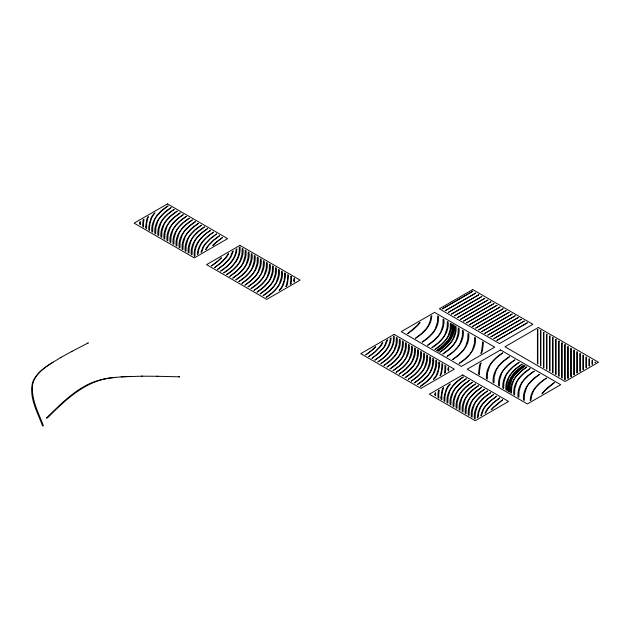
<?xml version="1.0" encoding="UTF-8"?>
<svg xmlns="http://www.w3.org/2000/svg" width="630" height="630" viewBox="0 0 630 630"><rect width="100%" height="100%" fill="white"/><g stroke="black" fill="none" stroke-linecap="round" stroke-linejoin="round"><path stroke-width="0.94" d="M168.06 205.986L161.902 210.703L157.673 215.05A51.117 29.515 0 0 0 154.846 219.437L152.846 225.989L152.633 232.092L151.806 231.619C150.696 220.413 159.051 211.365 167.966 205.939M171.092 207.743L164.934 212.452L160.705 216.799A51.117 29.515 0 0 0 157.878 221.185L155.878 227.737L155.665 233.848L154.838 233.368C153.728 222.162 162.083 213.121 170.998 207.687M174.124 209.491L167.966 214.208L163.737 218.555A51.117 29.515 0 0 0 160.91 222.933L158.91 229.493L158.697 235.596L157.87 235.116C156.76 223.91 165.115 214.869 174.03 209.443M177.156 211.239L170.998 215.956L166.769 220.303A51.117 29.515 0 0 0 163.942 224.682L161.941 231.241L161.729 237.345L160.902 236.872C159.792 225.658 168.147 216.618 177.061 211.192M180.188 212.995L174.03 217.704L169.801 222.051A51.117 29.515 0 0 0 166.974 226.438L164.973 232.99L164.761 239.101L163.934 238.62C162.823 227.414 171.179 218.374 180.093 212.94M183.22 214.743L177.061 219.453L172.833 223.807A51.117 29.515 0 0 0 170.005 228.186L168.005 234.746L167.793 240.849L166.966 240.369C165.855 229.162 174.211 220.122 183.125 214.688M186.252 216.492L180.093 221.209L175.864 225.556A51.117 29.515 0 0 0 173.037 229.934L171.037 236.494L170.824 242.597L169.998 242.117C168.887 230.911 177.243 221.87 186.157 216.444M189.284 218.24L183.125 222.957L178.896 227.304A51.117 29.515 0 0 0 176.069 231.69L174.069 238.242L173.856 244.345L173.029 243.873C171.919 232.667 180.274 223.618 189.197 218.193M192.315 219.996L186.157 224.705L181.928 229.052A51.117 29.515 0 0 0 179.101 233.439L177.101 239.991L176.888 246.102L176.061 245.621C174.951 234.415 183.306 225.375 192.229 219.941M195.347 221.744L189.189 226.453L184.96 230.808A51.117 29.515 0 0 0 182.133 235.187L180.133 241.747L179.92 247.85L179.093 247.369C177.983 236.163 186.338 227.123 195.261 221.697M198.379 223.493L192.221 228.21L187.992 232.557A51.117 29.515 0 0 0 185.165 236.935L183.165 243.495L182.952 249.598L182.125 249.126C181.015 237.912 189.37 228.871 198.292 223.445M201.411 225.249L195.253 229.958L191.024 234.305A51.117 29.515 0 0 0 188.197 238.691L186.196 245.243L185.984 251.354L185.157 250.874C184.047 239.668 192.402 230.627 201.324 225.193M204.443 226.997L198.285 231.706L194.056 236.061A51.117 29.515 0 0 0 191.229 240.439L189.228 246.991L189.016 253.102L188.189 252.622C187.078 241.416 195.434 232.375 204.356 226.942M207.475 228.745L201.316 233.462L197.088 237.809A51.117 29.515 0 0 0 194.261 242.188L192.26 248.748L192.048 254.851L191.221 254.37C190.11 243.164 198.466 234.124 207.388 228.698M226.768 274.53L232.927 269.821L237.156 265.474A51.117 29.515 0 0 0 239.983 261.088L241.975 254.536L242.188 248.425L243.015 248.905C244.133 260.111 235.77 269.152 226.855 274.586M229.8 276.286L235.959 271.569L240.188 267.222A51.117 29.515 0 0 0 243.015 262.836L245.007 256.284L245.22 250.181L246.046 250.653C247.165 261.859 238.802 270.908 229.887 276.334M232.832 278.035L238.99 273.318L243.219 268.971A51.117 29.515 0 0 0 246.046 264.592L248.039 258.032L248.251 251.929L249.078 252.409C250.197 263.616 241.833 272.656 232.919 278.082M235.864 279.783L242.022 275.074L246.251 270.719A51.117 29.515 0 0 0 249.078 266.34L251.071 259.78L251.283 253.677L252.11 254.158C253.228 265.364 244.865 274.404 235.951 279.838M238.896 281.531L245.054 276.822L249.283 272.475A51.117 29.515 0 0 0 252.11 268.089L254.103 261.537L254.315 255.426L255.142 255.906C256.26 267.112 247.897 276.153 238.983 281.586M241.928 283.287L248.086 278.57L252.315 274.223A51.117 29.515 0 0 0 255.142 269.837L257.135 263.285L257.347 257.182L258.174 257.654C259.292 268.868 250.929 277.909 242.014 283.335M244.96 285.036L251.118 280.318L255.347 275.971A51.117 29.515 0 0 0 258.174 271.593L260.166 265.033L260.379 258.93L261.206 259.41C262.324 270.616 253.961 279.657 245.046 285.083M247.992 286.784L254.15 282.075L258.379 277.72A51.117 29.515 0 0 0 261.206 273.341L263.206 266.789L263.411 260.678L264.238 261.159C265.356 272.365 256.993 281.405 248.078 286.839M251.023 288.532L257.182 283.823L261.411 279.476A51.117 29.515 0 0 0 264.238 275.089L266.238 268.537L266.443 262.426L267.27 262.907C268.388 274.113 260.025 283.154 251.11 288.587M254.055 290.288L260.214 285.571L264.442 281.224A51.117 29.515 0 0 0 267.27 276.846L269.27 270.286L269.475 264.183L270.301 264.655C271.42 275.869 263.057 284.91 254.142 290.336M257.087 292.036L263.245 287.327L267.474 282.972A51.117 29.515 0 0 0 270.301 278.594L272.302 272.034L272.507 265.931L273.333 266.411C274.452 277.617 266.088 286.658 257.174 292.092M260.119 293.785L266.277 289.075L270.506 284.728A51.117 29.515 0 0 0 273.333 280.342L275.334 273.79L275.538 267.679L276.365 268.159C277.483 279.366 269.12 288.406 260.206 293.84M263.151 295.541L269.309 290.824L273.538 286.477A51.117 29.515 0 0 0 276.365 282.09L278.365 275.538L278.57 269.435L279.397 269.908C280.515 281.122 272.152 290.162 263.238 295.588M266.183 297.289L272.341 292.572L276.57 288.225A51.117 29.515 0 0 0 279.397 283.846L281.397 277.287L281.602 271.183L282.429 271.664C283.547 282.87 275.184 291.911 266.269 297.336M380.953 363.549L387.111 358.84L391.332 354.485A51.117 29.515 0 0 0 394.159 350.107L396.16 343.547L396.372 337.444L397.199 337.924C398.317 349.13 389.954 358.171 381.04 363.605M383.985 365.298L390.143 360.588L394.364 356.241A51.117 29.515 0 0 0 397.191 351.855L399.192 345.303L399.404 339.192L400.231 339.672C401.349 350.878 392.986 359.919 384.072 365.353M422.218 342.019L428.384 337.302L432.605 332.955A51.117 29.515 0 0 0 435.432 328.577L437.433 322.017L437.645 315.913L438.472 316.394C439.583 327.6 431.227 336.641 422.313 342.066M390.049 368.802L396.207 364.085L400.428 359.738A51.117 29.515 0 0 0 403.263 355.359L405.255 348.8L405.468 342.696L406.295 343.177C407.413 354.383 399.05 363.423 390.135 368.849M427.675 345.169L433.842 340.46L438.063 336.105A51.117 29.515 0 0 0 440.89 331.726L442.89 325.167L443.103 319.064L443.93 319.544C445.04 330.75 436.684 339.791 427.77 345.224M393.081 370.55L399.239 365.841L403.46 361.486A51.117 29.515 0 0 0 406.295 357.108L408.287 350.556L408.5 344.445L409.327 344.925C410.445 356.131 402.082 365.172 393.167 370.605M396.113 372.298L402.271 367.589L406.5 363.242A51.117 29.515 0 0 0 409.327 358.856L411.319 352.304L411.532 346.193L412.359 346.673C413.477 357.879 405.114 366.92 396.199 372.354M431.92 347.618L438.086 342.909L442.307 338.562A51.117 29.515 0 0 0 445.134 334.176L447.135 327.624L447.347 321.513L448.174 321.993C449.284 333.199 440.929 342.24 432.015 347.673M399.144 374.055L405.303 369.337L409.531 364.99A51.117 29.515 0 0 0 412.359 360.612L414.351 354.052L414.564 347.949L415.39 348.421C416.509 359.635 408.145 368.676 399.231 374.102M434.952 349.374L441.118 344.657L445.339 340.31A51.117 29.515 0 0 0 448.166 335.924L450.166 329.372L450.379 323.269L451.206 323.741C452.316 334.947 443.961 343.996 435.047 349.422M436.771 350.422L442.937 345.705L447.158 341.358A51.117 29.515 0 0 0 449.985 336.979L451.986 330.419L452.198 324.316L453.025 324.796C454.135 336.003 445.78 345.043 436.866 350.469M437.984 351.123L444.15 346.405L448.371 342.058A51.117 29.515 0 0 0 451.198 337.68L453.198 331.12L453.411 325.017L454.238 325.497C455.348 336.704 446.993 345.744 438.078 351.17M439.803 352.17L445.969 347.461L450.19 343.106A51.117 29.515 0 0 0 453.017 338.727L455.017 332.175L455.23 326.064L456.057 326.545C457.167 337.751 448.812 346.791 439.897 352.225M405.208 377.551L411.366 372.842L415.595 368.495A51.117 29.515 0 0 0 418.422 364.108L420.415 357.557L420.627 351.445L421.454 351.926C422.572 363.132 414.209 372.173 405.295 377.606M442.835 353.918L449.001 349.209L453.222 344.862A51.117 29.515 0 0 0 456.049 340.476L458.049 333.924L458.262 327.813L459.089 328.293C460.199 339.499 451.844 348.54 442.929 353.973M408.24 379.307L414.398 374.59L418.627 370.243A51.117 29.515 0 0 0 421.454 365.857L423.447 359.305L423.659 353.202L424.486 353.674C425.604 364.88 417.241 373.929 408.327 379.355M411.272 381.055L417.43 376.338L421.659 371.991A51.117 29.515 0 0 0 424.486 367.613L426.478 361.053L426.691 354.95L427.518 355.43C428.636 366.636 420.273 375.677 411.358 381.103M447.079 356.375L453.246 351.658L457.467 347.311A51.117 29.515 0 0 0 460.294 342.925L462.294 336.373L462.507 330.27L463.334 330.742C464.444 341.956 456.088 350.997 447.174 356.423M414.304 382.804L420.462 378.094L424.691 373.74A51.117 29.515 0 0 0 427.518 369.361L429.51 362.801L429.723 356.698L430.55 357.178C431.668 368.385 423.305 377.425 414.39 382.859M452.537 359.525L458.703 354.808L462.924 350.461A51.117 29.515 0 0 0 465.751 346.083L467.751 339.523L467.964 333.42L468.791 333.892C469.901 345.106 461.546 354.147 452.631 359.572M420.367 386.308L426.526 381.591L430.755 377.244A51.117 29.515 0 0 0 433.582 372.865L435.574 366.306L435.787 360.202L436.614 360.675C437.732 371.889 429.369 380.93 420.454 386.355M459.207 363.376L465.373 358.659L469.594 354.312A51.117 29.515 0 0 0 472.421 349.933L474.422 343.374L474.634 337.27L475.461 337.743C476.571 348.957 468.216 357.998 459.301 363.423M463.286 377.047L457.128 381.764L452.899 386.111A51.117 29.515 0 0 0 450.072 390.49L448.072 397.05L447.867 403.153L447.032 402.68C445.922 391.466 454.285 382.426 463.2 377M466.318 378.803L460.16 383.512L455.931 387.859A51.117 29.515 0 0 0 453.104 392.246L451.104 398.798L450.899 404.909L450.064 404.428C448.954 393.222 457.317 384.182 466.231 378.748M502.732 352.973L496.574 357.69L492.345 362.037A51.117 29.515 0 0 0 489.518 366.416L487.518 372.976L487.305 379.079L486.478 378.606C485.368 367.392 493.723 358.352 502.638 352.926M469.35 380.551L463.192 385.261L458.963 389.616A51.117 29.515 0 0 0 456.136 393.994L454.135 400.546L453.931 406.657L453.104 406.177C451.986 394.971 460.349 385.93 469.263 380.496M472.382 382.3L466.224 387.017L461.995 391.364A51.117 29.515 0 0 0 459.168 395.742L457.167 402.302L456.963 408.405L456.136 407.925C455.017 396.719 463.381 387.678 472.295 382.252M509.402 356.824L503.244 361.541L499.015 365.888A51.117 29.515 0 0 0 496.188 370.267L494.188 376.827L493.975 382.93L493.148 382.457C492.038 371.243 500.393 362.203 509.308 356.777M475.414 384.048L469.255 388.765L465.027 393.112A51.117 29.515 0 0 0 462.199 397.498L460.199 404.05L459.995 410.154L459.168 409.681C458.049 398.467 466.413 389.427 475.327 384.001M478.446 385.804L472.287 390.513L468.058 394.86A51.117 29.515 0 0 0 465.231 399.247L463.231 405.799L463.026 411.91L462.199 411.429C461.081 400.223 469.445 391.183 478.359 385.749M514.86 359.974L508.701 364.691L504.473 369.038A51.117 29.515 0 0 0 501.645 373.425L499.645 379.977L499.433 386.08L498.606 385.607C497.495 374.401 505.851 365.353 514.765 359.927M481.477 387.552L475.319 392.262L471.09 396.616A51.117 29.515 0 0 0 468.263 400.995L466.263 407.555L466.058 413.658L465.231 413.178C464.113 401.971 472.476 392.931 481.391 387.497M519.104 362.431L512.946 367.14L508.717 371.487A51.117 29.515 0 0 0 505.89 375.874L503.89 382.426L503.677 388.537L502.85 388.056C501.74 376.85 510.095 367.81 519.01 362.376M484.509 389.301L478.351 394.018L474.122 398.365A51.117 29.515 0 0 0 471.295 402.743L469.295 409.303L469.09 415.406L468.263 414.934C467.145 403.72 475.508 394.679 484.423 389.253M522.136 364.179L515.978 368.889L511.749 373.243A51.117 29.515 0 0 0 508.922 377.622L506.922 384.182L506.709 390.285L505.882 389.805C504.772 378.599 513.127 369.558 522.042 364.124M523.955 365.227L517.797 369.944L513.568 374.291A51.117 29.515 0 0 0 510.741 378.669L508.741 385.229L508.528 391.332L507.701 390.86C506.591 379.646 514.946 370.605 523.861 365.18M487.541 391.057L481.383 395.766L477.154 400.113A51.117 29.515 0 0 0 474.327 404.499L472.327 411.051L472.122 417.162L471.295 416.682C470.177 405.476 478.54 396.435 487.455 391.002M525.168 365.928L519.01 370.645L514.781 374.992A51.117 29.515 0 0 0 511.954 379.37L509.953 385.93L509.741 392.033L508.914 391.553C507.804 380.347 516.159 371.306 525.073 365.88M490.573 392.805L484.415 397.514L480.186 401.869A51.117 29.515 0 0 0 477.359 406.248L475.359 412.8L475.154 418.911L474.327 418.43C473.209 407.224 481.572 398.184 490.487 392.75M530.019 368.731L523.861 373.44L519.632 377.795A51.117 29.515 0 0 0 516.805 382.174L514.804 388.726L514.592 394.837L513.765 394.356C512.655 383.15 521.01 374.11 529.932 368.676M534.264 371.18L528.105 375.897L523.876 380.244A51.117 29.515 0 0 0 521.049 384.623L519.049 391.183L518.837 397.286L518.01 396.805C516.899 385.599 525.255 376.559 534.177 371.133M539.721 374.33L533.563 379.047L529.334 383.394A51.117 29.515 0 0 0 526.507 387.773L524.506 394.333L524.294 400.436L523.467 399.955C522.357 388.749 530.712 379.709 539.634 374.283M210.507 230.493C201.828 235.872 193.953 244.842 195.04 255.725L194.3 256.15M223.737 272.782C232.407 267.411 240.282 258.434 239.195 247.551L239.935 247.125M377.921 361.801C386.592 356.43 394.467 347.453 393.38 336.57L394.12 336.144C395.349 347.358 386.899 356.415 378.008 361.848M213.539 232.25C206.018 237.179 198.537 244.353 198.135 253.937L197.347 254.394C197.757 244.479 205.671 237.211 213.452 232.194M220.705 271.034C228.225 266.104 235.699 258.922 236.1 249.338L236.888 248.889C236.486 258.796 228.564 266.065 220.791 271.081M374.889 360.045C382.402 355.115 389.883 347.941 390.285 338.357L391.072 337.9C390.671 347.815 382.749 355.084 374.976 360.1M415.548 338.168L421.068 334.002L426.101 328.907A51.069 29.484 0 0 0 428.589 325.072L430.195 320.938L430.967 316.221L431.755 315.764C431.463 325.781 423.494 333.168 415.642 338.216M493.605 394.553L487.951 398.829L482.863 404.066A51.022 29.46 0 0 0 480.375 408.027L478.824 412.319L478.146 417.288L477.359 417.737L478.052 412.674L479.658 408.303A51.062 29.476 0 0 1 482.241 404.271L487.565 398.916L493.518 394.506M546.391 378.181L540.871 382.347L535.846 387.442A51.069 29.484 0 0 0 533.35 391.285L531.744 395.412L530.972 400.129L530.184 400.585C530.476 390.568 538.445 383.182 546.304 378.134M216.57 233.998L210.507 238.628L205.49 243.952A50.936 29.405 0 0 0 203.482 247.18L201.765 251.843L200.97 252.299L202.742 247.527A50.959 29.421 0 0 1 204.821 244.22L210.073 238.746L216.484 233.943M217.673 269.278L223.729 264.655L228.745 259.324A50.936 29.405 0 0 0 230.753 256.095L232.47 251.433L233.265 250.976L231.501 255.756A50.959 29.421 0 0 1 229.414 259.064L224.17 264.537L217.759 269.333M496.637 396.301L490.298 401.176L485.998 405.681A51.124 29.515 0 0 0 483.186 410.248L481.588 415.296L480.792 415.753L482.438 410.587A51.022 29.46 0 0 1 484.502 407.059L489.849 401.302L496.55 396.254M499.669 398.058L493.369 402.893L489.085 407.366A51.156 29.531 0 0 0 486.265 411.886L485.053 413.296L485.478 412.319A51.18 29.547 0 0 1 488.4 407.657L492.888 403.043L499.582 398.002M219.602 235.746L213.775 240.172L209.01 245.062A51.117 29.508 0 0 0 206.396 249.165L205.593 249.637A51.14 29.523 0 0 1 208.302 245.393L213.302 240.321L219.516 235.699M214.641 267.53L220.468 263.104L225.225 258.213A51.117 29.508 0 0 0 227.839 254.111L228.651 253.646A51.14 29.523 0 0 1 225.934 257.891L220.933 262.954L214.728 267.585M368.818 356.548L374.653 352.123L379.41 347.232A51.117 29.508 0 0 0 382.024 343.13L382.835 342.665A51.14 29.523 0 0 1 380.118 346.909L375.118 351.973L368.912 356.596M210.42 230.446C201.498 235.872 193.142 244.912 194.253 256.127M223.823 272.829C232.738 267.404 241.101 258.363 239.983 247.157M407.665 333.616L417.21 325.552A52.652 30.398 0 0 0 419.21 323.009L420.029 322.536A52.125 30.09 0 0 1 418.517 324.529L413.729 329.238L407.76 333.664M554.274 382.733L544.73 390.797A52.652 30.398 0 0 0 542.729 393.341L541.91 393.813A52.125 30.09 0 0 1 543.422 391.821L548.21 387.111L554.187 382.686M502.701 399.806L493.912 407.043A54.479 31.453 0 0 0 491.967 409.303L491.14 409.784A53.778 31.051 0 0 1 492.628 408.004L502.614 399.751M222.634 237.502L219.177 239.991A67.552 39.005 0 0 0 213.546 245.023M211.609 265.781L215.058 263.285A67.552 39.005 0 0 0 220.689 258.261L221.516 257.757A61.598 35.563 0 0 1 218.563 260.631L211.696 265.829M365.786 354.8L369.243 352.304A67.552 39.005 0 0 0 374.874 347.28L375.7 346.776A61.598 35.563 0 0 1 372.747 349.65L365.88 354.848M222.548 237.447L215.673 242.644A61.598 35.563 0 0 0 212.72 245.519L213.57 245.023M53.085 362.1C44.58 367.723 34.5 374.228 32.571 385.072C31.098 399.381 38.454 412.713 43.368 425.659L42.604 426.101C37.619 412.264 28.626 397.396 32.658 382.182C37.587 369.975 50.55 363.975 61.008 357.352M87.578 343.303L88.334 342.87L71.3 351.705M290.217 284.091L291.013 283.634M60.244 357.785L72.064 351.264M114.857 377.504C87.066 379.055 65.898 399.381 47.384 417.989L46.313 417.997C60.291 404.72 74.096 390.009 92.279 382.536C104.635 377.654 118.062 376.945 131.182 376.386M121.141 376.842L142.601 376.173M178.605 376.827L179.676 376.819L156.799 376.283M141.529 376.181L157.87 376.275M291.525 276.909L290.698 276.436A86.554 49.975 0 0 1 290.265 284.091M143.538 226.847L142.711 226.367A83.632 48.282 0 0 1 143.191 219.65L144.026 219.193A86.554 49.975 0 0 0 143.585 226.839M438.771 397.9L437.937 397.428A83.632 48.282 0 0 1 438.425 390.702L439.252 390.246A86.554 49.975 0 0 0 438.819 397.9M291.493 276.916A83.632 48.282 0 0 1 291.044 283.634M139.663 223.288C140.876 228.375 140.466 217.633 139.663 223.288M145.727 226.477L145.743 228.115L146.57 228.595L146.656 223.5L147.703 218.547A54.558 31.5 0 0 1 148.452 216.633L147.648 217.098A55.227 31.886 0 0 0 146.743 219.508L145.727 226.477M149.546 227.54L149.601 230.344L148.774 229.863L148.869 226.06L150.72 218.752A51.164 29.539 0 0 1 153.468 214.208L155.019 212.838L154.271 213.767A51.038 29.468 0 0 0 151.885 217.539L150.082 222.697L149.546 227.54M284.689 274.373L284.154 280.578L282.35 285.736A51.038 29.468 0 0 1 279.964 289.509L279.216 290.438L280.767 289.068A51.164 29.539 0 0 0 283.516 284.524L285.374 277.224L285.461 273.412L284.634 272.932L284.689 274.373M288.509 275.995L287.493 283.776A55.227 31.886 0 0 1 286.595 286.177L285.784 286.65A54.558 31.5 0 0 0 286.532 284.728L287.579 279.775L287.666 274.68L288.493 275.16L288.509 275.995M293.793 280.192C294.793 286.855 294.785 273.121 293.793 280.192M434.889 394.349C436.102 399.436 435.692 388.694 434.889 394.349M438.874 363.392L438.338 369.597L436.535 374.755A51.038 29.468 0 0 1 434.149 378.528L433.401 379.457L434.952 378.087A51.164 29.539 0 0 0 437.7 373.543L439.559 366.235L439.645 362.431L438.819 361.951L438.874 363.392M440.953 397.538L440.969 399.176L441.803 399.656L441.882 394.561L442.929 389.608A54.558 31.5 0 0 1 443.677 387.694L442.874 388.159A55.227 31.886 0 0 0 441.976 390.568L440.953 397.538M442.693 365.014L441.677 372.787A55.227 31.886 0 0 1 440.779 375.197L439.968 375.661A54.558 31.5 0 0 0 440.716 373.748L441.764 368.794L441.851 363.699L442.677 364.179L442.693 365.014M444.78 398.601L444.835 401.404L444 400.924L444.095 397.12L445.945 389.812A51.164 29.539 0 0 1 448.694 385.269L450.245 383.898L449.497 384.828A51.038 29.468 0 0 0 447.111 388.6L445.315 393.758L444.78 398.601M447.977 369.211C448.977 375.866 448.969 362.14 447.977 369.211M479.367 371.944L479.422 374.527L478.595 374.055L478.579 373.243L479.351 366.314A56.755 32.768 0 0 1 480.351 363.36L481.162 362.896A55.227 31.886 0 0 0 480.462 364.762L479.367 371.944M482.58 343.57L481.477 351.587A55.227 31.886 0 0 1 480.777 353.454L481.588 352.989A56.755 32.768 0 0 0 482.588 350.036L483.36 343.106L483.344 342.295L482.517 341.822L482.58 343.57M402.499 343.145L401.909 348.815L400.223 353.603A51.117 29.515 0 0 1 397.396 357.99L393.175 362.337L387.017 367.054C396.05 361.777 404.35 352.611 403.263 341.421L402.436 340.948L402.499 343.145M417.659 351.894L417.068 357.564L415.383 362.36A51.117 29.515 0 0 1 412.555 366.739L408.334 371.094L402.176 375.803C411.209 370.534 419.509 361.36 418.422 350.178L417.595 349.697L417.659 351.894M432.818 360.651L432.227 366.321L430.542 371.109A51.117 29.515 0 0 1 427.715 375.496L423.494 379.843L417.336 384.552C426.368 379.284 434.668 370.109 433.582 358.927L432.755 358.446L432.818 360.651M511.576 388.86L511.56 393.089L510.733 392.608C509.623 381.402 517.978 372.361 526.893 366.928L520.829 371.692L516.6 376.039A51.117 29.515 0 0 0 513.773 380.425L512.096 385.214L511.576 388.86M387.45 339.995L385.686 344.767A50.959 29.421 0 0 1 383.599 348.083L378.354 353.548L371.944 358.352L379.11 352.587L382.93 348.343A50.936 29.405 0 0 0 384.938 345.114L386.655 340.452L387.45 339.995M167.47 203.9L134.119 223.154L194.3 257.898L227.65 238.644L167.47 203.9M239.935 245.377L206.585 264.632L266.766 299.376L300.116 280.122L239.935 245.377M394.12 334.396L360.769 353.65L420.95 388.395L454.301 369.141L394.12 334.396M472.713 289.564L439.362 308.818L499.543 343.57L532.893 324.308L472.713 289.564M434.574 312.393L401.223 331.648L461.404 366.392L494.755 347.138L434.574 312.393M472.713 291.32L442.394 308.818L472.713 291.32M475.745 293.068L445.426 310.574L475.745 293.068M478.776 294.816L448.458 312.322L478.776 294.816M481.808 296.565L451.49 314.071L481.808 296.565M484.84 298.321L454.521 315.819L484.84 298.321M487.872 300.069L457.553 317.575L487.872 300.069M490.904 301.817L460.585 319.323L490.904 301.817M493.936 303.573L463.617 321.072L493.936 303.573M496.968 305.322L466.649 322.828L496.968 305.322M499.999 307.07L469.681 324.576L499.999 307.07M503.031 308.818L472.713 326.324L503.031 308.818M506.063 310.574L475.745 328.072L506.063 310.574M509.095 312.322L478.776 329.829L509.095 312.322M512.127 314.071L481.808 331.577L512.127 314.071M515.159 315.819L484.84 333.325L515.159 315.819M518.191 317.575L487.872 335.081L518.191 317.575M521.223 319.323L490.904 336.829L521.223 319.323M524.255 321.072L493.936 338.578L524.255 321.072M527.286 322.828L496.968 340.326L527.286 322.828M445.197 372.645L444.402 373.11A86.554 49.975 0 0 0 444.835 365.455L445.709 365.928A83.632 48.282 0 0 1 445.229 372.653M538.319 327.513L504.969 346.768L565.149 381.512L598.5 362.258L538.319 327.513M500.535 349.957L467.184 369.211L527.365 403.956L560.716 384.702L500.535 349.957M537.862 329.522L537.429 329.773L537.429 363.762L537.862 364.006L537.862 329.522M462.696 374.96L429.345 394.215L475.24 420.714L508.591 401.46L462.696 374.96M568.181 378.008L567.756 378.26L567.756 346.5L568.181 346.5L568.181 378.008M571.213 376.26L570.788 376.512L570.788 348.256L571.213 348.256L571.213 376.26M574.245 374.511L573.82 374.755L573.82 350.004L574.245 350.004L574.245 374.511M577.277 372.763L576.852 373.007L576.852 351.753L577.277 351.753L577.277 372.763M580.309 371.007L579.884 371.259L579.884 353.509L580.309 353.509L580.309 371.007M583.341 369.259L582.915 369.511L582.915 355.257L583.341 355.257L583.341 369.259M586.372 367.51L585.947 367.755L585.947 357.005L586.372 357.005L586.372 367.51M589.404 365.762L588.979 366.006L588.979 358.753L589.404 358.753L589.404 365.762M592.436 364.006L592.011 364.258L592.011 360.51L592.436 360.51L592.436 364.006M595.468 362.258L595.043 362.502L595.468 362.258M540.894 330.75L540.461 330.75L540.461 365.51L540.894 365.762L540.894 330.75M543.926 332.498L543.493 332.498L543.493 367.259L543.926 367.51L543.926 332.498M546.958 334.246L546.525 334.246L546.525 369.015L546.958 369.259L546.958 334.246M549.99 336.003L549.557 336.003L549.557 370.763L549.99 371.007L549.99 336.003M553.022 337.751L552.589 337.751L552.589 372.511L553.022 372.763L553.022 337.751M556.054 339.499L555.621 339.499L555.621 374.259L556.054 374.511L556.054 339.499M559.086 341.255L558.652 341.255L558.652 376.016L559.086 376.26L559.086 341.255M562.117 343.003L561.684 343.003L561.684 377.764L562.117 378.008L562.117 343.003M565.149 344.752L564.716 344.752L564.716 379.512L565.149 379.764L565.149 344.752"/></g></svg>
